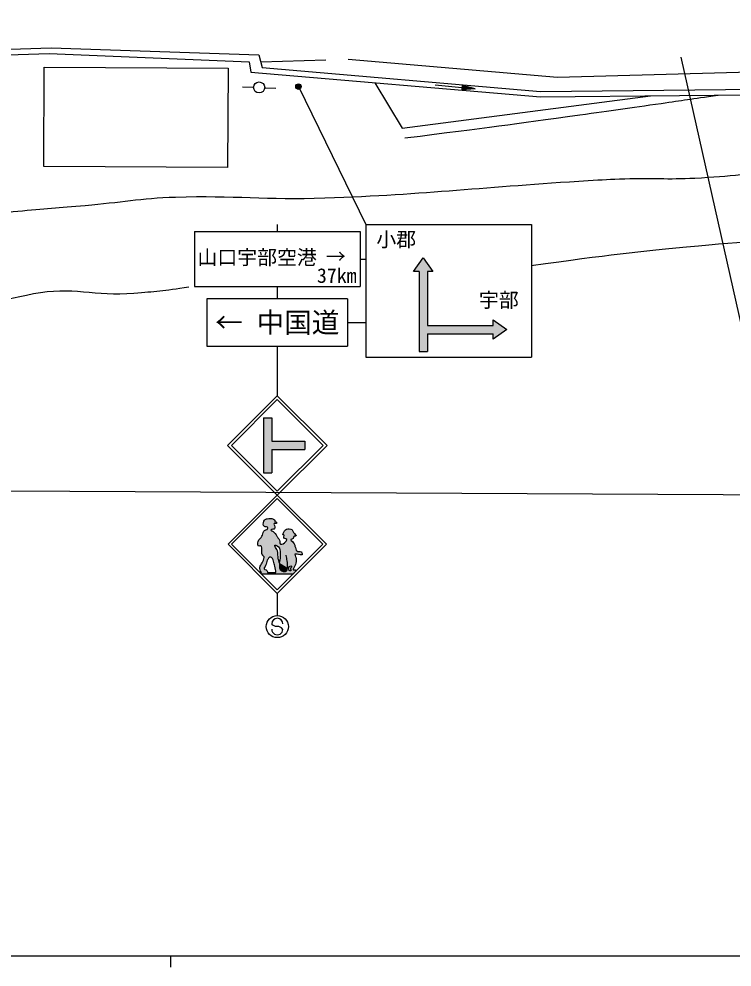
# Model space of a CAD drawing. Units: millimetres, scale not verified. Extents: x 40000 to 680000, y 20000 to 380000.
# Drawn here: x 154284 to 218825, y 204000 to 289846 of the extents above; entities that cross this region are included whole.
import ezdxf
from ezdxf.enums import TextEntityAlignment as Align

# ---------------------------------------------------------------- set-up
doc = ezdxf.new("R2010")
doc.units = ezdxf.units.MM
doc.header["$LTSCALE"] = 1000
doc.header["$PDMODE"] = 32
doc.header["$PDSIZE"] = 500
for name, color, linetype, lineweight in [('M-BGD', 7, 'Continuous', 25), ('M-STR-STRC', 7, 'Continuous', 25), ('M-TTL-BAND', 7, 'Continuous', 25)]:
    doc.layers.add(name, color=color, linetype=linetype, lineweight=lineweight)
doc.styles.add('ＭＳ ゴシック', font='')
doc.styles.get('ＭＳ ゴシック').set_extended_font_data('MS Gothic')

msp = doc.modelspace()

# ---------------------------------------------------------------- hatches: boundary and pattern name
at = {"layer": 'M-STR-STRC'}
for points in [[(191258, 265907), (191258, 266974), (191758, 266974), (190883, 268224), (190008, 266974), (190508, 266974), (190508, 265907)], [(191258, 265907), (191258, 266974), (191758, 266974), (190883, 268224), (190008, 266974), (190508, 266974), (190508, 265907)], [(190508, 265907), (191258, 265907), (191258, 263207), (190508, 263207)], [(190508, 263207), (191258, 263207), (191258, 262099), (191258, 261349), (191258, 259724), (190508, 259724)], [(190508, 259724), (191258, 259724), (191258, 261349), (191258, 262099), (191258, 263207), (190508, 263207)], [(190508, 263207), (190508, 259724), (191258, 259724), (191258, 261349), (193281, 261349), (193154, 261553), (193020, 261886), (192954, 262099), (191258, 262099), (191258, 263207)], [(191258, 262099), (197202, 262099), (197202, 261349), (191258, 261349)], [(191258, 261349), (193281, 261349), (193257, 261385), (193219, 261447), (193210, 261464), (193183, 261512), (193147, 261582), (193111, 261659), (193056, 261793), (193009, 261914), (192983, 261990), (192951, 262099), (191258, 262099)], [(195517, 262031), (195505, 261990), (195479, 261914), (195465, 261876), (195432, 261793), (195413, 261746), (195376, 261659), (195341, 261582), (195305, 261512), (195269, 261447), (195231, 261385), (195206, 261349), (197202, 261349), (197202, 260849), (198452, 261724), (197202, 262599), (197202, 262099), (195530, 262077)], [(195535, 262099), (195355, 261613), (195206, 261349), (197202, 261349), (197202, 260849), (198452, 261724), (197202, 262599), (197202, 262099)], [(197202, 262099), (195537, 262099), (195530, 262077)], [(176415, 253736), (177165, 253736), (177165, 251611), (180165, 251611), (180165, 250861), (177165, 250861), (177165, 248736), (176415, 248736)], [(176397, 244106), (176405, 244235), (176439, 244358), (176513, 244468), (176571, 244514), (176691, 244575), (176756, 244590), (176899, 244616), (177026, 244626), (177164, 244610), (177186, 244604), (177318, 244563), (177418, 244486), (177443, 244449), (177444, 244348), (177536, 244317), (177592, 244287), (177591, 244161), (177584, 244152), (177483, 244158), (177381, 244180), (177374, 244176), (177356, 244096), (177398, 243991), (177442, 243871), (177443, 243788), (177400, 243668), (177374, 243651), (177249, 243637), (177169, 243628), (177077, 243560), (177157, 243502), (177283, 243446), (177391, 243346), (177431, 243298), (176697, 243609), (176730, 243622), (176735, 243628), (176800, 243745), (176804, 243765), (176781, 243833), (176678, 243860), (176569, 243851), (176507, 243879), (176429, 243986)], [(178195, 242329), (178307, 242406), (178373, 242474), (178471, 242571), (178522, 242671), (178516, 242703), (178424, 242775), (178353, 242802), (178264, 242830), (178259, 242947), (178905, 242674), (178932, 242608), (179031, 242529), (179116, 242442), (179188, 242319), (179239, 242199), (179268, 242123), (179304, 241991), (179336, 241872), (179361, 241808), (177850, 241923), (177767, 242036), (177645, 242130), (177525, 242185), (177443, 242192), (177447, 242128), (177511, 241986), (177534, 241947), (176251, 242045), (176245, 242079), (176188, 242128), (176080, 242124), (175991, 242122), (175946, 242152), (175918, 242293), (175909, 242422), (175929, 242546), (175988, 242668), (175998, 242682), (176092, 242781), (176189, 242871), (176204, 242889), (176276, 243003), (176318, 243119), (176349, 243234), (176384, 243347), (176439, 243454), (176515, 243540), (176626, 243580), (176697, 243609), (177431, 243298), (177475, 243246), (177549, 243140), (177627, 243021), (177648, 242990), (177728, 242870), (177795, 242759), (177853, 242648), (177883, 242524), (177892, 242405), (177934, 242308), (177967, 242283), (178086, 242276)], [(178283, 243070), (178264, 243149), (178165, 243139), (178160, 243143), (178193, 243249), (178254, 243375), (178327, 243484), (178406, 243593), (178486, 243655), (178616, 243681), (178740, 243667), (178877, 243653), (178995, 243608), (179024, 243585), (179080, 243478), (179120, 243358), (179124, 243353), (179209, 243246), (179279, 243173), (179367, 243091), (179367, 243090), (179335, 243021), (179226, 243015), (179174, 242997), (179130, 242887), (179096, 242800), (178985, 242749), (178897, 242707), (178895, 242697), (178905, 242674), (178259, 242947), (178259, 242954)], [(176085, 239724), (176229, 239724), (176154, 239848), (176103, 239966), (176080, 240096), (176079, 240154), (176105, 240285), (176163, 240392), (176234, 240498), (176286, 240599), (176349, 240724), (176413, 240836), (176461, 240947), (176476, 241070), (176469, 241130), (176402, 241244), (176379, 241268), (176321, 241307), (176281, 241444), (176268, 241570), (176267, 241589), (177043, 241109), (176970, 241098), (176877, 241020), (176797, 240909), (176758, 240846), (176710, 240722), (176694, 240599), (176667, 240482), (176607, 240358), (176553, 240253), (176488, 240139), (176477, 240046), (176548, 239982), (176656, 239957), (176719, 239912), (176772, 239789), (176781, 239724), (177534, 239724), (177519, 239883), (177504, 240004), (177479, 240138), (177478, 240143), (177477, 240147), (177440, 240285), (177401, 240409), (177376, 240495), (177348, 240635), (177324, 240760), (177282, 240878), (177223, 240997), (177830, 240622), (177847, 240572), (177860, 240533), (177876, 240459), (177872, 240323), (177862, 240200), (177876, 240117), (177939, 239997), (178037, 239906), (178059, 239889), (178187, 239825), (178315, 239805), (178322, 239805), (178407, 239814), (178475, 239852), (178526, 239915), (178562, 240000), (178585, 240104), (178590, 240151), (178705, 240080), (178704, 240044), (178743, 239911), (178789, 239866), (178903, 239889), (178899, 239960), (179258, 239738), (179244, 239724), (179132, 239611), (176198, 239611)], [(176267, 241589), (176266, 241701), (176259, 241827), (176265, 241960), (176251, 242045), (177534, 241947), (177557, 241906), (177634, 241809), (177693, 241690), (177698, 241674), (177715, 241540), (177720, 241401), (177728, 241294), (177737, 241165), (177749, 241021), (177757, 240946), (177785, 240798), (177814, 240673), (177816, 240664), (177817, 240661), (177830, 240622), (177223, 240997), (177220, 241004), (177138, 241095), (177082, 241115), (177043, 241109)], [(177928, 241160), (177936, 241280), (177935, 241407), (177922, 241553), (177912, 241657), (177897, 241785), (177853, 241918), (177850, 241923), (179361, 241808), (179384, 241746), (179427, 241690), (179525, 241640), (179635, 241637), (179744, 241637), (179842, 241601), (179867, 241577), (179932, 241455), (179921, 241339), (179918, 241334), (179809, 241310), (179726, 241323), (179589, 241350), (179462, 241380), (179404, 241388), (179277, 241380), (179268, 241371), (179269, 241272), (179327, 241153), (179336, 241120), (179366, 240979), (179384, 240852), (179382, 240710), (179355, 240569), (179311, 240448), (179259, 240324), (179234, 240259), (179165, 240134), (179108, 240026), (179114, 239966), (179215, 239962), (179272, 239955), (179339, 239866), (179338, 239818), (179258, 239738), (178899, 239960), (178899, 239965), (178857, 240071), (178873, 240122), (178943, 240213), (178948, 240299), (178877, 240331), (178766, 240276), (178706, 240168), (178705, 240080), (178590, 240151), (177852, 240608), (177891, 240884), (177912, 241032)], [(177862, 240200), (177872, 240323), (177876, 240459), (177860, 240533), (177847, 240572), (177852, 240608), (178590, 240151), (178585, 240104), (178562, 240000), (178526, 239915), (178475, 239852), (178407, 239814), (178322, 239805), (178315, 239805), (178187, 239825), (178059, 239889), (178037, 239906), (177939, 239997), (177876, 240117)]]:
    msp.add_hatch(color=256, dxfattribs=at).paths.add_polyline_path(points)

# ---------------------------------------------------------------- linework, layer by layer
at = {"layer": 'M-BGD'}
for p, q in [((148094, 286443), (157028, 286712)), ((176169, 285970), (182068, 286142)), ((174524, 283691), (175523, 283666)), ((176522, 283610), (177521, 283572)), ((191952, 283876), (195583, 283516)), ((194406, 283441), (194444, 283822)), ((195583, 283516), (194406, 283441)), ((195583, 283516), (194408, 283459)), ((195583, 283516), (194410, 283483)), ((195583, 283516), (194412, 283507)), ((195583, 283516), (194414, 283525)), ((195583, 283516), (194417, 283551)), ((195583, 283516), (194419, 283577)), ((195583, 283516), (194422, 283600)), ((195583, 283516), (194426, 283646)), ((195583, 283516), (194430, 283680)), ((195583, 283516), (194433, 283715)), ((195583, 283516), (194436, 283739)), ((195583, 283516), (194438, 283766)), ((195583, 283516), (194441, 283794)), ((195583, 283516), (194444, 283822))]:
    msp.add_line(p, q, dxfattribs=at)
for points in [[(146963, 286910), (157199, 287218), (176008, 286586), (176306, 285440), (201504, 283292), (226624, 283540), (246431, 286425), (247590, 288378), (305126, 289713), (311722, 289846), (333428, 289808), (347466, 289275), (360668, 288075), (359727, 265676)], [(157028, 286712), (175122, 285973), (175277, 285026), (201485, 282792), (226663, 283040), (247372, 286057), (248464, 287899), (305137, 289213), (311726, 289346), (333418, 289308), (346592, 288703), (358484, 287686)], [(184069, 286194), (203037, 284574), (228153, 285279), (241634, 287187)], [(214204, 286390), (221982, 251763), (241415, 251763)], [(186494, 284070), (188962, 279953), (211447, 282890)], [(93775, 247435), (330405, 246207), (347743, 245672), (378892, 243626), (411114, 239905)]]:
    msp.add_lwpolyline(points, dxfattribs=at)
msp.add_lwpolyline([(156520, 276475), (156569, 285468), (173211, 285378), (173162, 276385)], close=True, dxfattribs=at)
msp.add_circle((176023, 283644), 500, dxfattribs=at)
for points, knots in [([(189217, 279068), (196916, 280060), (198873, 280297), (205052, 281159), (207926, 281560), (209535, 281791), (212408, 282204), (214419, 282494), (215049, 282585), (217556, 282950)], [0, 0, 0, 0, 1, 1, 1, 2, 2, 2, 3, 3, 3, 3]), ([(132866, 265683), (135007, 266936), (135679, 267309), (137577, 268154), (139740, 269116), (141045, 269427), (143295, 270163), (145330, 270829), (146450, 271298), (148545, 271740), (150713, 272199), (151971, 272213), (154176, 272440), (156557, 272684), (157898, 272748), (160283, 272959), (163478, 273242), (165253, 273621), (168459, 273722), (173738, 273888), (176701, 273449), (181979, 273639), (191302, 273973), (196499, 274657), (205812, 275216), (207098, 275294), (207820, 275332), (209108, 275375), (211591, 275458), (212986, 275308), (215467, 275442), (218719, 275618), (220541, 275808), (223759, 276312), (226104, 276680), (227378, 277108), (229720, 277492), (232369, 277927), (233874, 278031), (236548, 278263), (238337, 278417), (239342, 278469), (241135, 278553), (242393, 278613), (243108, 278504), (244359, 278654), (246105, 278865), (247025, 279306), (248747, 279661), (252575, 280451), (253939, 280518), (258659, 281043)], [0, 0, 0, 0, 1, 1, 1, 2, 2, 2, 3, 3, 3, 4, 4, 4, 5, 5, 5, 6, 6, 6, 7, 7, 7, 8, 8, 8, 9, 9, 9, 10, 10, 10, 11, 11, 11, 12, 12, 12, 13, 13, 13, 14, 14, 14, 15, 15, 15, 16, 16, 16, 17, 17, 17, 17]), ([(200646, 267532), (207901, 268501), (209853, 268780), (215782, 269318), (220891, 269782), (223769, 269841), (228884, 270232), (237862, 270917), (242931, 270928), (251860, 272080), (255892, 272600), (258113, 273156), (262144, 273679), (269102, 274582), (273012, 275224), (280026, 275393), (288265, 275592), (292891, 274962), (301083, 274063), (303496, 273799), (304847, 273566), (307205, 272989), (310696, 272136), (312500, 271145), (315908, 270006), (320523, 268463), (323125, 267649), (327758, 266161), (331884, 264836), (334331, 264470), (338335, 262813), (339612, 262284), (340258, 261834), (341446, 261129), (343356, 259996), (344209, 259028), (346102, 257867), (347566, 256969), (348373, 256413), (349964, 255769), (351289, 255233), (351826, 255081), (353459, 254684)], [0, 0, 0, 0, 1, 1, 1, 2, 2, 2, 3, 3, 3, 4, 4, 4, 5, 5, 5, 6, 6, 6, 7, 7, 7, 8, 8, 8, 9, 9, 9, 10, 10, 10, 11, 11, 11, 12, 12, 12, 13, 13, 13, 14, 14, 14, 14]), ([(140759, 256511), (143237, 259195), (144289, 260275), (147085, 261946), (150114, 263756), (152134, 264290), (155595, 264976), (159078, 265665), (161145, 264732), (164684, 265020), (166633, 265179), (167324, 265239), (169657, 265588)], [0, 0, 0, 0, 1, 1, 1, 2, 2, 2, 3, 3, 3, 4, 4, 4, 4])]:
    msp.add_open_spline(points, degree=3, knots=knots, dxfattribs=at)
at = {"layer": 'M-STR-STRC'}
for p, q in [((179580, 283724), (185665, 271236)), ((170165, 270611), (170165, 265611)), ((170165, 270611), (185165, 270611)), ((177665, 271236), (177665, 270611)), ((185165, 270611), (185165, 265611)), ((185665, 271236), (185665, 259236)), ((185665, 271236), (200665, 271236)), ((200665, 271236), (200665, 259236)), ((185165, 268111), (185665, 268111)), ((190008, 266974), (190883, 268224)), ((190883, 268224), (191758, 266974)), ((190508, 266974), (190008, 266974)), ((190508, 266974), (190508, 265907)), ((191258, 266974), (191258, 265907)), ((191758, 266974), (191258, 266974)), ((170165, 265611), (185165, 265611)), ((177665, 265611), (177665, 264491)), ((190508, 265907), (190508, 263207)), ((191258, 265907), (191258, 263207)), ((184029, 264491), (171300, 264491)), ((171300, 264491), (171300, 260230)), ((184029, 264491), (184029, 260230)), ((190508, 263207), (190508, 259724)), ((191258, 263207), (191258, 262099)), ((184029, 262361), (185665, 262361)), ((191258, 262099), (192954, 262099)), ((192954, 262099), (195535, 262099)), ((195535, 262099), (197202, 262099)), ((197202, 262099), (197202, 262599)), ((197202, 262599), (198452, 261724)), ((191258, 261349), (191258, 259724)), ((191258, 261349), (193281, 261349)), ((193281, 261349), (195206, 261349)), ((195206, 261349), (197202, 261349)), ((198452, 261724), (197202, 260849)), ((197202, 260849), (197202, 261349)), ((171300, 260230), (184029, 260230)), ((177665, 260230), (177665, 255736)), ((190508, 259724), (191258, 259724)), ((185665, 259236), (200665, 259236)), ((173165, 251236), (177665, 255736)), ((173519, 251236), (177665, 255382)), ((182165, 251236), (177665, 255736)), ((181811, 251236), (177665, 255382)), ((176415, 253736), (176415, 248736)), ((176415, 253736), (177165, 253736)), ((177165, 253736), (177165, 251611)), ((177165, 251611), (180165, 251611)), ((180165, 251611), (180165, 250861)), ((173165, 251236), (177665, 246736)), ((173519, 251236), (177665, 247089)), ((177165, 250861), (180165, 250861)), ((177165, 250861), (177165, 248736)), ((177665, 246736), (182165, 251236)), ((177665, 247089), (181811, 251236)), ((176415, 248736), (177165, 248736)), ((177665, 246736), (173210, 242281)), ((177665, 246418), (173528, 242281)), ((182120, 242281), (177665, 246736)), ((181802, 242281), (177665, 246418)), ((176397, 244106), (176405, 244235)), ((176429, 243986), (176397, 244106)), ((176405, 244235), (176439, 244358)), ((176507, 243879), (176429, 243986)), ((176439, 244358), (176513, 244468)), ((176569, 243851), (176507, 243879)), ((176513, 244468), (176571, 244514)), ((176678, 243860), (176569, 243851)), ((176571, 244514), (176691, 244575)), ((176781, 243833), (176678, 243860)), ((176691, 244575), (176756, 244590)), ((176756, 244590), (176899, 244616)), ((176804, 243765), (176781, 243833)), ((176899, 244616), (177026, 244626)), ((177026, 244626), (177164, 244610)), ((177164, 244610), (177186, 244604)), ((177186, 244604), (177318, 244563)), ((177318, 244563), (177418, 244486)), ((177374, 244176), (177356, 244096)), ((177356, 244096), (177398, 243991)), ((177381, 244180), (177374, 244176)), ((177483, 244158), (177381, 244180)), ((177398, 243991), (177442, 243871)), ((177418, 244486), (177443, 244449)), ((177442, 243871), (177443, 243788)), ((177443, 244449), (177444, 244348)), ((177444, 244348), (177536, 244317)), ((177584, 244152), (177483, 244158)), ((177536, 244317), (177592, 244287)), ((177591, 244161), (177584, 244152)), ((177592, 244287), (177591, 244161)), ((176204, 242889), (176276, 243003)), ((176276, 243003), (176318, 243119)), ((176318, 243119), (176349, 243234)), ((176349, 243234), (176384, 243347)), ((176384, 243347), (176439, 243454)), ((176439, 243454), (176515, 243540)), ((176515, 243540), (176626, 243580)), ((176626, 243580), (176730, 243622)), ((176730, 243622), (176735, 243628)), ((176735, 243628), (176800, 243745)), ((176800, 243745), (176804, 243765)), ((177169, 243628), (177077, 243560)), ((177077, 243560), (177157, 243502)), ((177157, 243502), (177283, 243446)), ((177249, 243637), (177169, 243628)), ((177374, 243651), (177249, 243637)), ((177283, 243446), (177391, 243346)), ((177400, 243668), (177374, 243651)), ((177391, 243346), (177475, 243246)), ((177443, 243788), (177400, 243668)), ((177475, 243246), (177549, 243140)), ((177549, 243140), (177627, 243021)), ((177627, 243021), (177648, 242990)), ((177648, 242990), (177728, 242870)), ((178160, 243143), (178193, 243249)), ((178165, 243139), (178160, 243143)), ((178264, 243149), (178165, 243139)), ((178193, 243249), (178254, 243375)), ((178254, 243375), (178327, 243484)), ((178259, 242954), (178283, 243070)), ((178264, 242830), (178259, 242954)), ((178283, 243070), (178264, 243149)), ((178327, 243484), (178406, 243593)), ((178406, 243593), (178486, 243655)), ((178486, 243655), (178616, 243681)), ((178616, 243681), (178740, 243667)), ((178740, 243667), (178877, 243653)), ((178877, 243653), (178995, 243608)), ((178995, 243608), (179024, 243585)), ((179024, 243585), (179080, 243478)), ((179080, 243478), (179120, 243358)), ((179120, 243358), (179124, 243353)), ((179124, 243353), (179209, 243246)), ((179174, 242997), (179130, 242887)), ((179226, 243015), (179174, 242997)), ((179209, 243246), (179279, 243173)), ((179335, 243021), (179226, 243015)), ((179279, 243173), (179367, 243091)), ((179367, 243090), (179335, 243021)), ((179367, 243091), (179367, 243090)), ((173210, 242281), (177665, 237826)), ((173528, 242281), (177665, 238144)), ((175909, 242422), (175929, 242546)), ((175918, 242293), (175909, 242422)), ((175946, 242152), (175918, 242293)), ((175929, 242546), (175988, 242668)), ((175991, 242122), (175946, 242152)), ((175988, 242668), (175998, 242682)), ((176080, 242124), (175991, 242122)), ((175998, 242682), (176092, 242781)), ((176188, 242128), (176080, 242124)), ((176092, 242781), (176189, 242871)), ((176245, 242079), (176188, 242128)), ((176189, 242871), (176204, 242889)), ((177447, 242128), (177443, 242192)), ((177443, 242192), (177525, 242185)), ((177511, 241986), (177447, 242128)), ((177525, 242185), (177645, 242130)), ((177645, 242130), (177767, 242036)), ((177665, 237826), (182120, 242281)), ((177665, 238144), (181802, 242281)), ((177728, 242870), (177795, 242759)), ((177795, 242759), (177853, 242648)), ((177853, 242648), (177883, 242524)), ((177883, 242524), (177892, 242405)), ((177892, 242405), (177934, 242308)), ((177934, 242308), (177967, 242283)), ((177967, 242283), (178086, 242276)), ((178086, 242276), (178195, 242329)), ((178195, 242329), (178307, 242406)), ((178353, 242802), (178264, 242830)), ((178307, 242406), (178373, 242474)), ((178424, 242775), (178353, 242802)), ((178373, 242474), (178471, 242571)), ((178516, 242703), (178424, 242775)), ((178471, 242571), (178522, 242671)), ((178522, 242671), (178516, 242703)), ((178897, 242707), (178895, 242697)), ((178895, 242697), (178932, 242608)), ((178985, 242749), (178897, 242707)), ((178932, 242608), (179031, 242529)), ((179096, 242800), (178985, 242749)), ((179031, 242529), (179116, 242442)), ((179130, 242887), (179096, 242800)), ((179116, 242442), (179188, 242319)), ((179188, 242319), (179239, 242199)), ((179239, 242199), (179268, 242123)), ((179268, 242123), (179304, 241991)), ((176265, 241960), (176245, 242079)), ((176259, 241827), (176265, 241960)), ((176266, 241701), (176259, 241827)), ((176268, 241570), (176266, 241701)), ((176281, 241444), (176268, 241570)), ((176321, 241307), (176281, 241444)), ((176379, 241268), (176321, 241307)), ((176402, 241244), (176379, 241268)), ((176469, 241130), (176402, 241244)), ((177557, 241906), (177511, 241986)), ((177634, 241809), (177557, 241906)), ((177696, 241684), (177634, 241809)), ((177698, 241674), (177693, 241690)), ((177715, 241540), (177696, 241684)), ((177720, 241401), (177715, 241540)), ((177728, 241294), (177720, 241401)), ((177737, 241165), (177728, 241294)), ((177767, 242036), (177853, 241918)), ((177853, 241918), (177897, 241785)), ((177897, 241785), (177912, 241657)), ((177912, 241657), (177922, 241553)), ((177922, 241553), (177935, 241407)), ((177936, 241280), (177928, 241160)), ((177935, 241407), (177936, 241280)), ((178479, 241262), (178471, 241300)), ((178499, 241156), (178479, 241262)), ((179277, 241380), (179268, 241371)), ((179268, 241371), (179269, 241272)), ((179269, 241272), (179327, 241153)), ((179404, 241388), (179277, 241380)), ((179304, 241991), (179336, 241872)), ((179336, 241872), (179384, 241746)), ((179384, 241746), (179427, 241690)), ((179462, 241380), (179404, 241388)), ((179427, 241690), (179525, 241640)), ((179589, 241350), (179462, 241380)), ((179525, 241640), (179635, 241637)), ((179726, 241323), (179589, 241350)), ((179635, 241637), (179744, 241637)), ((179809, 241310), (179726, 241323)), ((179744, 241637), (179842, 241601)), ((179918, 241334), (179809, 241310)), ((179842, 241601), (179867, 241577)), ((179867, 241577), (179932, 241455)), ((179921, 241339), (179918, 241334)), ((179932, 241455), (179921, 241339)), ((176105, 240285), (176163, 240392)), ((176163, 240392), (176234, 240498)), ((176234, 240498), (176286, 240599)), ((176286, 240599), (176349, 240724)), ((176349, 240724), (176413, 240836)), ((176413, 240836), (176461, 240947)), ((176461, 240947), (176476, 241070)), ((176476, 241070), (176469, 241130)), ((176667, 240482), (176607, 240358)), ((176694, 240599), (176667, 240482)), ((176710, 240722), (176694, 240599)), ((176758, 240846), (176710, 240722)), ((176797, 240909), (176758, 240846)), ((176877, 241020), (176797, 240909)), ((176970, 241098), (176877, 241020)), ((177082, 241115), (176970, 241098)), ((177138, 241095), (177082, 241115)), ((177220, 241004), (177138, 241095)), ((177282, 240878), (177220, 241004)), ((177324, 240760), (177282, 240878)), ((177348, 240635), (177324, 240760)), ((177376, 240495), (177348, 240635)), ((177401, 240409), (177376, 240495)), ((177440, 240285), (177401, 240409)), ((177749, 241021), (177737, 241165)), ((177757, 240946), (177749, 241021)), ((177757, 240946), (177785, 240798)), ((177785, 240798), (177816, 240664)), ((177814, 240673), (177817, 240661)), ((177816, 240664), (177860, 240533)), ((177891, 240884), (177847, 240572)), ((177860, 240533), (177876, 240459)), ((177876, 240459), (177872, 240323)), ((177912, 241032), (177891, 240884)), ((177928, 241160), (177912, 241032)), ((178520, 241036), (178499, 241156)), ((178542, 240906), (178520, 241036)), ((178563, 240769), (178542, 240906)), ((178580, 240628), (178563, 240769)), ((178593, 240488), (178580, 240628)), ((178599, 240351), (178593, 240488)), ((179311, 240448), (179259, 240324)), ((179355, 240569), (179311, 240448)), ((179327, 241153), (179336, 241120)), ((179336, 241120), (179366, 240979)), ((179382, 240710), (179355, 240569)), ((179366, 240979), (179384, 240852)), ((179384, 240852), (179382, 240710)), ((176079, 240154), (176105, 240285)), ((176080, 240096), (176079, 240154)), ((176103, 239966), (176080, 240096)), ((176085, 239724), (176229, 239724)), ((176154, 239848), (176103, 239966)), ((176229, 239724), (176154, 239848)), ((176198, 239611), (179132, 239611)), ((176488, 240139), (176477, 240046)), ((176477, 240046), (176548, 239982)), ((176553, 240253), (176488, 240139)), ((176548, 239982), (176656, 239957)), ((176607, 240358), (176553, 240253)), ((176656, 239957), (176719, 239912)), ((176719, 239912), (176772, 239789)), ((176772, 239789), (176781, 239724)), ((176781, 239724), (177534, 239724)), ((177478, 240143), (177440, 240285)), ((177479, 240138), (177477, 240147)), ((177504, 240004), (177478, 240143)), ((177519, 239883), (177504, 240004)), ((177534, 239724), (177519, 239883)), ((177872, 240323), (177862, 240200)), ((177862, 240200), (177876, 240117)), ((177876, 240117), (177939, 239997)), ((177939, 239997), (178037, 239906)), ((178037, 239906), (178059, 239889)), ((178059, 239889), (178187, 239825)), ((178187, 239825), (178315, 239805)), ((178315, 239805), (178322, 239805)), ((178322, 239805), (178407, 239814)), ((178407, 239814), (178475, 239852)), ((178475, 239852), (178526, 239915)), ((178526, 239915), (178562, 240000)), ((178562, 240000), (178585, 240104)), ((178585, 240104), (178597, 240222)), ((178597, 240222), (178599, 240351)), ((178704, 240044), (178706, 240168)), ((178743, 239911), (178704, 240044)), ((178706, 240168), (178766, 240276)), ((178789, 239866), (178743, 239911)), ((178766, 240276), (178877, 240331)), ((178903, 239889), (178789, 239866)), ((178873, 240122), (178857, 240071)), ((178857, 240071), (178899, 239965)), ((178943, 240213), (178873, 240122)), ((178877, 240331), (178948, 240299)), ((178899, 239965), (178903, 239889)), ((178948, 240299), (178943, 240213)), ((179165, 240134), (179108, 240026)), ((179108, 240026), (179114, 239966)), ((179114, 239966), (179215, 239962)), ((179234, 240259), (179165, 240134)), ((179215, 239962), (179272, 239955)), ((179259, 240324), (179234, 240259)), ((179236, 239724), (179244, 239724)), ((179272, 239955), (179339, 239866)), ((179339, 239866), (179338, 239818)), ((177665, 237826), (177665, 235826)), ((177269, 234967), (177170, 235085)), ((177514, 234827), (177269, 234967)), ((177815, 234825), (177514, 234827)), ((178060, 234713), (177815, 234825)), ((178166, 234577), (178060, 234713))]:
    msp.add_line(p, q, dxfattribs=at)
for centre, radius in [((179580, 283724), 250), ((179580, 283724), 200), ((179580, 283724), 150), ((179580, 283724), 100), ((179580, 283724), 50), ((179580, 283724), 20), ((177665, 234826), 1000)]:
    msp.add_circle(centre, radius, dxfattribs=at)
for centre, start, end in [((177670, 235081), 359.55488, 179.55488), ((177666, 234581), 179.55488, 359.55488)]:
    msp.add_arc(centre, 500, start, end, dxfattribs=at)
msp.add_point((179580, 283724), dxfattribs=at)
at = {"layer": 'M-TTL-BAND'}
for p, q in [((40000, 205000), (579000, 205000)), ((168000, 205000), (168000, 204000))]:
    msp.add_line(p, q, dxfattribs=at)

# ---------------------------------------------------------------- texts
at = {"layer": 'M-STR-STRC', "style": 'ＭＳ ゴシック'}
for s, height, p in [('小郡', 1320, (188431, 269881)), ('山口宇部空港', 1320, (175843, 268266)), ('→', 1320, (182966, 268344)), ('37km', 1320, (183050, 266613)), ('宇部', 1320, (197719, 264396)), ('← 中国道', 1833, (177665, 262361))]:
    msp.add_text(s, height=height, dxfattribs=at).set_placement(p, align=Align.MIDDLE_CENTER)

doc.saveas('drawing.dxf')
